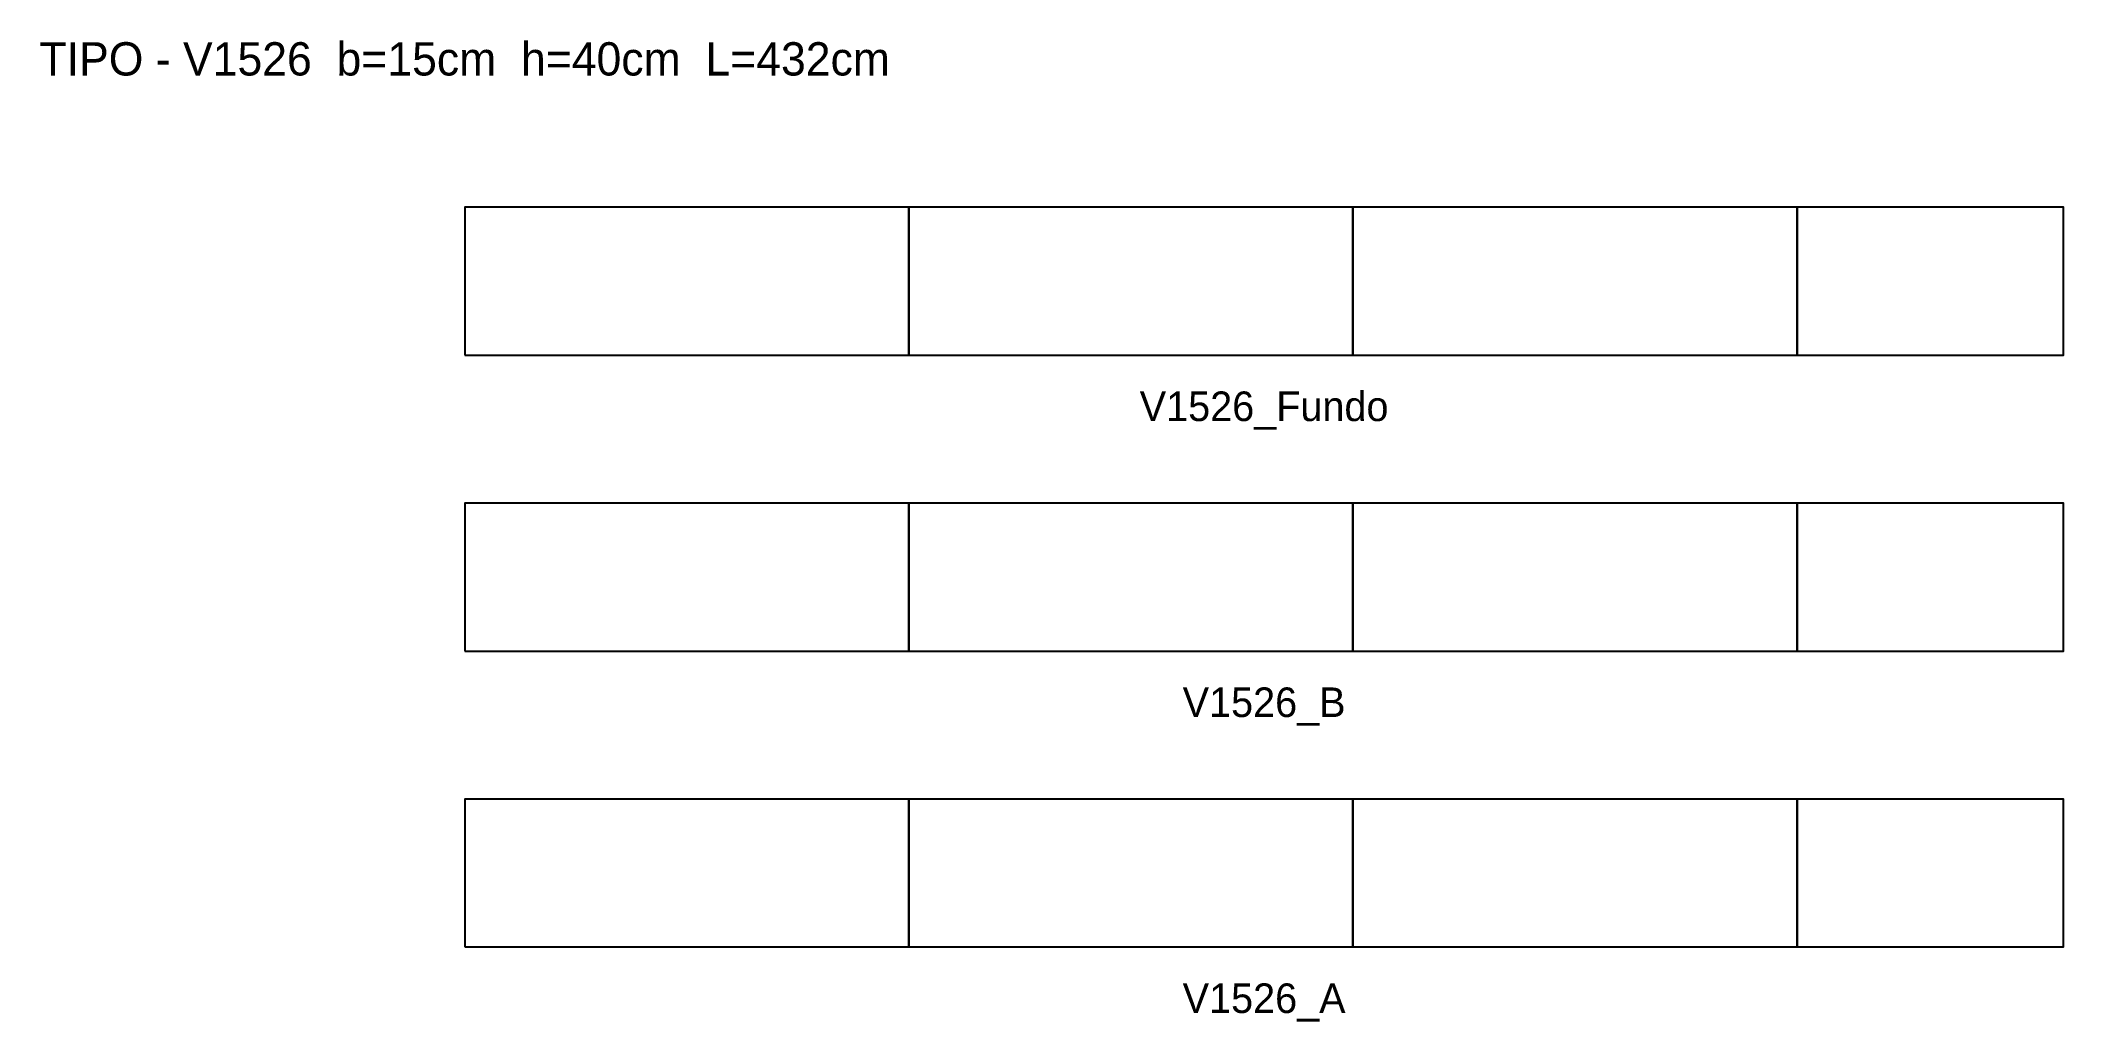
# Model space of a CAD drawing. Header units: metres. Extents: x -115 to 432, y -20 to 245.
import ezdxf

# ---------------------------------------------------------------- set-up
doc = ezdxf.new("R2010")
doc.units = ezdxf.units.M
for name, color, linetype in [('NOMENCLATURA', 2, 'Continuous'), ('Paineis', 7, 'Continuous'), ('Texto Secao', 2, 'Continuous')]:
    doc.layers.add(name, color=color, linetype=linetype)

msp = doc.modelspace()

# ---------------------------------------------------------------- linework, layer by layer
at = {"layer": 'Paineis'}
for points in [[(0, 160), (120, 160), (120, 200), (0, 200)], [(120, 160), (240, 160), (240, 200), (120, 200)], [(240, 160), (360, 160), (360, 200), (240, 200)], [(360, 160), (432, 160), (432, 200), (360, 200)], [(0, 80), (120, 80), (120, 120), (0, 120)], [(120, 80), (240, 80), (240, 120), (120, 120)], [(240, 80), (360, 80), (360, 120), (240, 120)], [(360, 80), (432, 80), (432, 120), (360, 120)], [(0, 0), (120, 0), (120, 40), (0, 40)], [(120, 0), (240, 0), (240, 40), (120, 40)], [(240, 0), (360, 0), (360, 40), (240, 40)], [(360, 0), (432, 0), (432, 40), (360, 40)]]:
    msp.add_lwpolyline(points, close=True, dxfattribs=at)

# ---------------------------------------------------------------- texts
at = {"layer": 'NOMENCLATURA', "insert": (0, 240), "char_height": 9, "width": 452, "attachment_point": 5}
msp.add_mtext('TIPO - V1526  b=15cm  h=40cm  L=432cm', dxfattribs=at)
at = {"layer": 'Texto Secao', "char_height": 8, "width": 452, "attachment_point": 5}
for s, insert in [('V1526_Fundo', (216, 145)), ('V1526_B', (216, 65)), ('V1526_A', (216, -15))]:
    msp.add_mtext(s, dxfattribs=dict(at, insert=insert))

doc.saveas('drawing.dxf')
